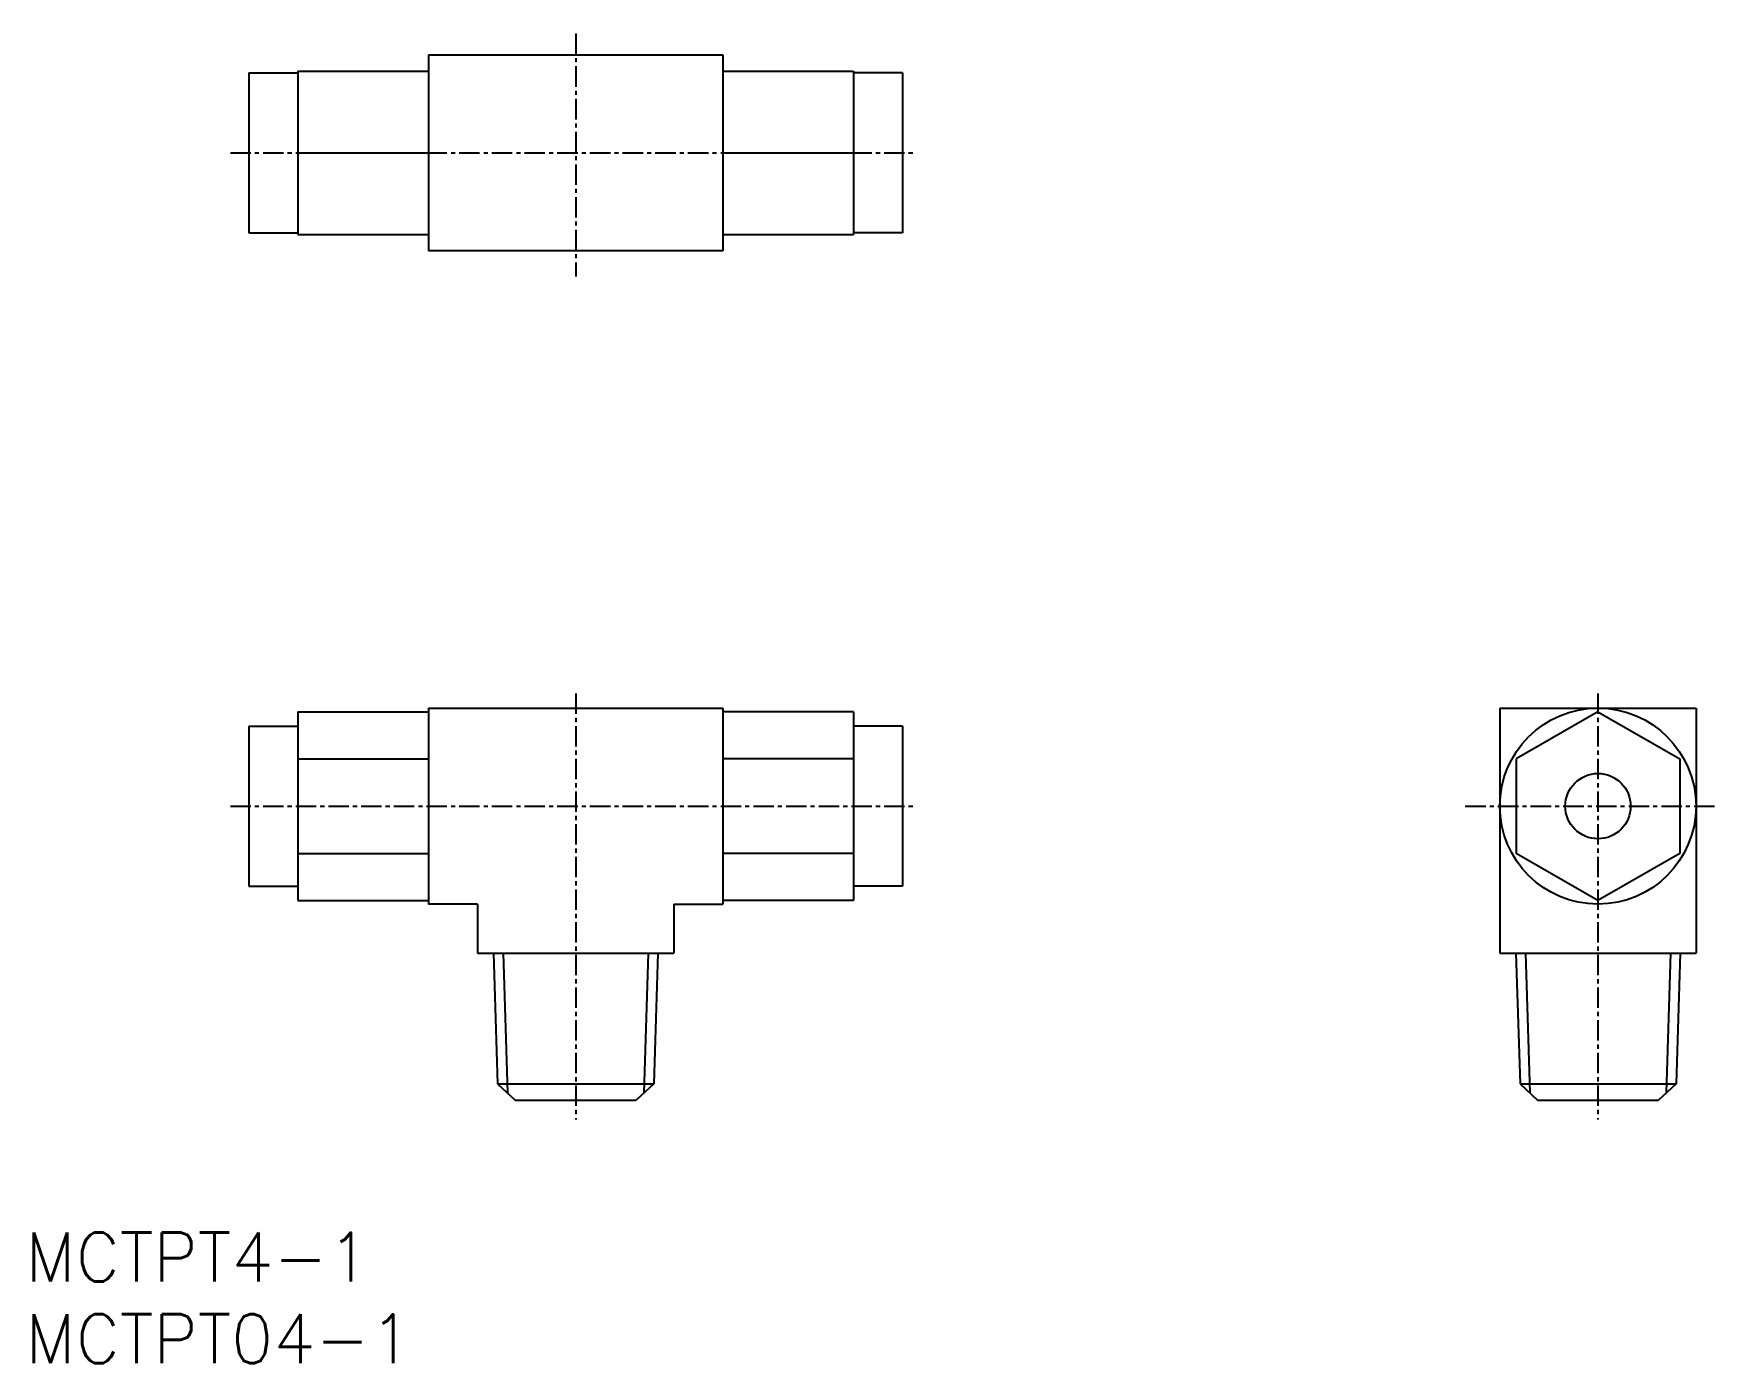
# Model space of a CAD drawing. Extents: x 1 to 104, y 0 to 81.
import ezdxf

# ---------------------------------------------------------------- set-up
doc = ezdxf.new("R2010")
doc.units = 0
doc.linetypes.add('CENTER', pattern=[2, 1.25, -0.25, 0.25, -0.25])
doc.layers.get('0').update_dxf_attribs({"linetype": 'CONTINUOUS'})
doc.layers.add('CENTER', color=1, linetype='CENTER')
doc.styles.get("Standard").update_dxf_attribs({"font": 'txt.shx'})

# ---------------------------------------------------------------- blocks, each defined once
blk = doc.blocks.new('*U4')
at = {"color": 7, "linetype": 'CONTINUOUS'}
blk.add_text('MCTPT04-1', height=3, dxfattribs=at).set_placement((0, 0))
blk = doc.blocks.new('*U5')
at = {"color": 7, "linetype": 'CONTINUOUS'}
blk.add_text('MCTPT4-1', height=3, dxfattribs=at).set_placement((0, 5))

msp = doc.modelspace()

# ---------------------------------------------------------------- linework, layer by layer
at = {"color": 7, "linetype": 'CONTINUOUS'}
for p, q in [((24.68, 80.11), (42.68, 80.11)), ((24.68, 80.11), (24.68, 68.11)), ((42.68, 80.11), (42.68, 68.11)), ((13.68, 79.01), (16.68, 79.01)), ((13.68, 79.01), (13.68, 69.21)), ((16.68, 79.11), (24.68, 79.11)), ((16.68, 79.11), (16.68, 69.11)), ((42.68, 79.11), (50.68, 79.11)), ((50.68, 79.11), (50.68, 69.11)), ((53.68, 79.01), (50.68, 79.01)), ((53.68, 79.01), (53.68, 69.21)), ((16.68, 74.11), (24.68, 74.11)), ((42.68, 74.11), (50.68, 74.11)), ((13.68, 69.21), (16.68, 69.21)), ((16.68, 69.11), (24.68, 69.11)), ((42.68, 69.11), (50.68, 69.11)), ((53.68, 69.21), (50.68, 69.21)), ((42.68, 68.11), (24.68, 68.11)), ((16.68, 39.88), (16.68, 28.33)), ((16.68, 39.88), (24.68, 39.88)), ((24.68, 40.11), (24.68, 28.11)), ((24.68, 40.11), (42.68, 40.11)), ((42.68, 40.11), (42.68, 28.11)), ((50.68, 39.88), (42.68, 39.88)), ((50.68, 39.88), (50.68, 28.33)), ((90.23, 40.11), (102.23, 40.11)), ((90.23, 40.11), (90.23, 25.11)), ((96.23, 39.88), (91.23, 37)), ((96.23, 39.88), (101.23, 37)), ((102.23, 40.11), (102.23, 25.11)), ((13.68, 39.01), (13.68, 29.21)), ((13.68, 39.01), (16.68, 39.01)), ((53.68, 39.01), (50.68, 39.01)), ((53.68, 39.01), (53.68, 29.21)), ((16.68, 37), (24.68, 37)), ((50.68, 37), (42.68, 37)), ((91.23, 37), (91.23, 31.22)), ((101.23, 37), (101.23, 31.22)), ((16.68, 31.22), (24.68, 31.22)), ((50.68, 31.22), (42.68, 31.22)), ((96.23, 28.33), (91.23, 31.22)), ((101.23, 31.22), (96.23, 28.33)), ((13.68, 29.21), (16.68, 29.21)), ((53.68, 29.21), (50.68, 29.21)), ((16.68, 28.33), (24.68, 28.33)), ((27.68, 28.11), (24.68, 28.11)), ((27.68, 28.11), (27.68, 25.11)), ((39.68, 28.11), (39.68, 25.11)), ((39.68, 28.11), (42.68, 28.11)), ((50.68, 28.33), (42.68, 28.33)), ((27.68, 25.11), (39.68, 25.11)), ((28.65, 25.11), (28.9, 17.11)), ((29.24, 25.11), (29.5, 16.55)), ((38.12, 25.11), (37.85, 16.55)), ((38.7, 25.11), (38.45, 17.11)), ((90.23, 25.11), (102.23, 25.11)), ((91.21, 25.11), (91.46, 17.11)), ((91.79, 25.11), (92.06, 16.55)), ((100.67, 25.11), (100.41, 16.55)), ((101.26, 25.11), (101.01, 17.11)), ((28.9, 17.11), (29.97, 16.11)), ((28.9, 17.11), (38.45, 17.11)), ((38.45, 17.11), (37.38, 16.11)), ((91.46, 17.11), (101.01, 17.11)), ((91.46, 17.11), (92.53, 16.11)), ((101.01, 17.11), (99.94, 16.11)), ((29.97, 16.11), (37.38, 16.11)), ((92.53, 16.11), (99.94, 16.11))]:
    msp.add_line(p, q, dxfattribs=at)
for radius in [6, 2]:
    msp.add_circle((96.23, 34.11), radius, dxfattribs=at)
at = {"layer": 'CENTER', "color": 1, "linetype": 'CENTER'}
for p, q in [((33.68, 81.4), (33.68, 66.54)), ((12.55, 74.11), (54.39, 74.11)), ((33.68, 41.01), (33.68, 14.92)), ((96.23, 41.01), (96.23, 14.92)), ((12.55, 34.11), (54.39, 34.11)), ((88.11, 34.11), (103.59, 34.11))]:
    msp.add_line(p, q, dxfattribs=at)

# ---------------------------------------------------------------- block references
at = {"color": 7, "linetype": 'CONTINUOUS'}
for name in ['*U5', '*U4']:
    msp.add_blockref(name, (0, 0), dxfattribs=at)

doc.saveas('drawing.dxf')
